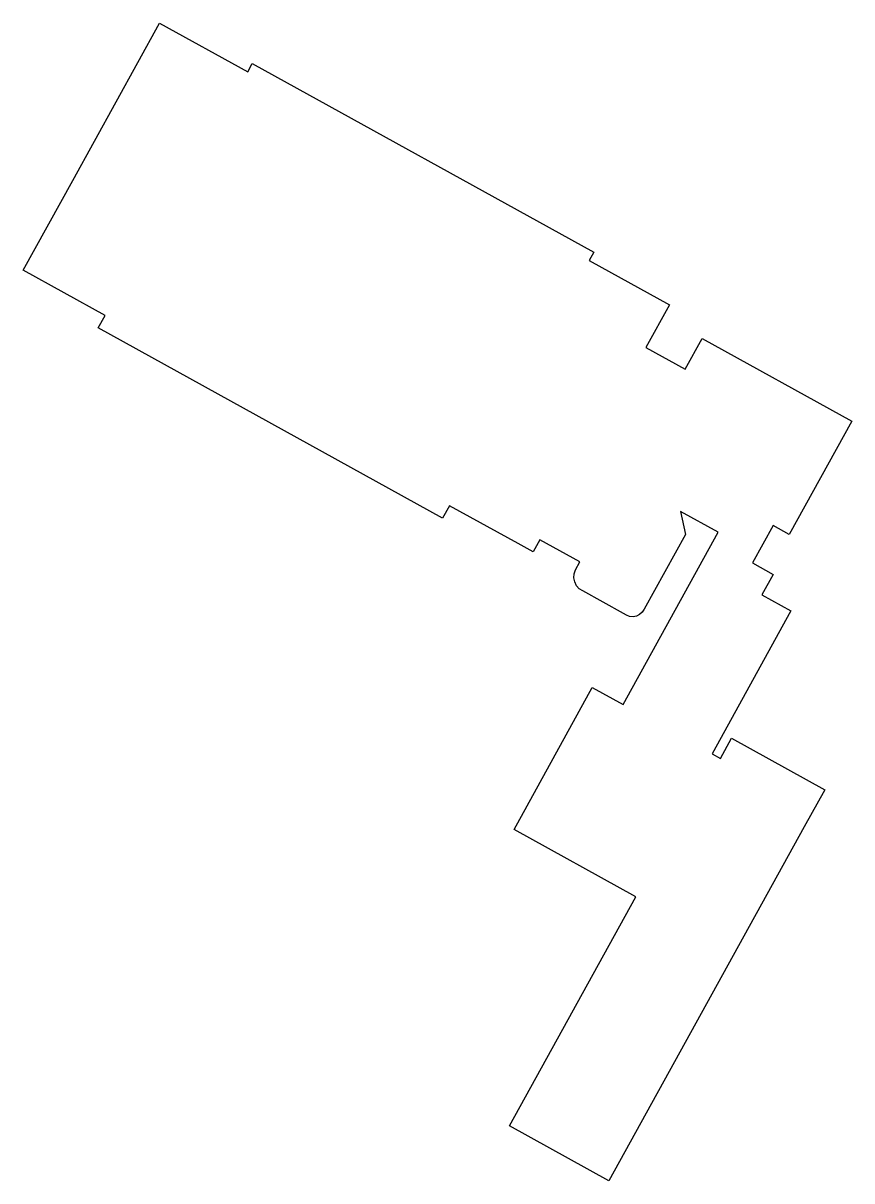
# Model space of a CAD drawing. Extents: x 995853 to 996042, y 224837 to 225100.
import ezdxf

# ---------------------------------------------------------------- set-up
doc = ezdxf.new("R2010")
doc.units = 21
doc.layers.add('PUBLIC_FOOTPRINT', color=4, linetype='Continuous')

msp = doc.modelspace()

# ---------------------------------------------------------------- linework, layer by layer
at = {"layer": 'PUBLIC_FOOTPRINT'}
msp.add_lwpolyline([(995883.87, 225100.42), (995903.99, 225089.31), (995905.05, 225091.22), (995982.9, 225048.23), (995981.85, 225046.33), (996000.15, 225036.22), (995994.78, 225026.5), (996003.78, 225021.54), (996007.67, 225028.58), (996041.77, 225009.75), (996027.49, 224983.88), (996023.79, 224985.92), (996019.09, 224977.4), (996023.84, 224974.78), (996021.27, 224970.12), (996027.89, 224966.47), (996009.91, 224933.91), (996011.78, 224932.87), (996014.31, 224937.45), (996035.58, 224925.7), (996030.91, 224917.24), (995986.38, 224836.6), (995963.69, 224849.13), (995992.53, 224901.35), (995964.74, 224916.7), (995982.58, 224949), (995989.59, 224945.13), (996011.3, 224984.42), (996002.73, 224989.15), (996003.82, 224983.93), (995994.39, 224966.85), (995993.95, 224966.19), (995993.36, 224965.67), (995992.65, 224965.31), (995991.88, 224965.16), (995991.09, 224965.24), (995990.4, 224965.52), (995989.68, 224965.9), (995980.42, 224971.02), (995979.62, 224971.53), (995978.99, 224972.23), (995978.56, 224973.08), (995978.38, 224974.01), (995978.44, 224974.95), (995978.75, 224975.85), (995979.75, 224977.66), (995970.6, 224982.71), (995969.07, 224979.95), (995965.64, 224981.84), (995950.03, 224990.46), (995948.45, 224987.6), (995869.92, 225030.96), (995871.49, 225033.8), (995852.78, 225044.13), (995864.09, 225064.6)], close=True, dxfattribs=at)

doc.saveas('drawing.dxf')
